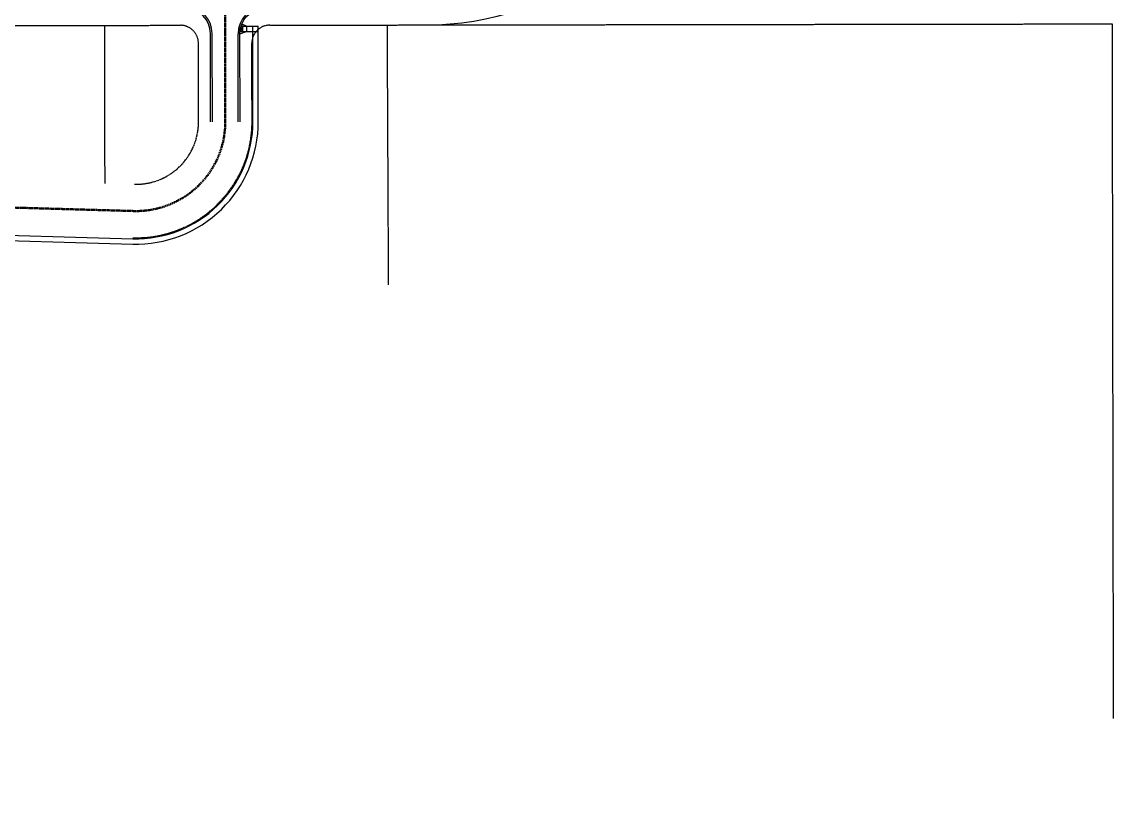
# Model space of a CAD drawing. Header units: metres. Extents: x 2434713 to 2437276, y 412026 to 418243.
# Drawn here: x 2435816 to 2437040, y 412026 to 412917 of the extents above; entities that cross this region are included whole.
import ezdxf

# ---------------------------------------------------------------- set-up
doc = ezdxf.new("R2010")
doc.units = ezdxf.units.M
for name, pattern in [('RES_SURVEY$0$CENTER', [2, 1.25, -0.25, 0.25, -0.25]), ('RES_SURVEY$0$DASHED', [0.75, 0.5, -0.25]), ('RES_SURVEY$0$LEDG_ROW', [1.65, 1.5, -0.15])]:
    doc.linetypes.add(name, pattern=pattern)
for name, color, linetype in [('E-CURB', 1, 'Continuous'), ('E-SW', 6, 'Continuous'), ('RES_SURVEY$0$E-LOTLINE', 1, 'RES_SURVEY$0$DASHED'), ('RES_SURVEY$0$E-ROW', 7, 'RES_SURVEY$0$LEDG_ROW'), ('RES_SURVEY$0$P-LOTLINE', 3, 'Continuous')]:
    doc.layers.add(name, color=color, linetype=linetype)
doc.layers.add('RES_SURVEY$0$P-CL', color=7, linetype='RES_SURVEY$0$CENTER', lineweight=50, true_color=0xc2cc0000)

msp = doc.modelspace()

# ---------------------------------------------------------------- linework, layer by layer
at = {"layer": 'E-CURB'}
for points in [[(2436029.3, 412903.7, 0.413298), (2435999.4, 412933.7)], [(2436027.3, 412903.7, 0.413298), (2435999.4, 412931.7)], [(2436060.3, 412903.5, -0.408012), (2436087.7, 412931.6, -0.109304), (2436089, 412931.3), (2436095.7, 412928.4), (2436096.5, 412930.2), (2436089.8, 412933.1, 0.109304), (2436087.6, 412933.6, 0.408012), (2436058.3, 412903.5)]]:
    msp.add_lwpolyline(points, format="xyb", dxfattribs=at)
for points in [[(2436027.5, 412804.8), (2436027.3, 412903.7)], [(2436029.5, 412804.8), (2436029.3, 412903.7)], [(2436058.5, 412804.8), (2436058.3, 412903.5)], [(2436060.5, 412804.8), (2436060.3, 412903.5)]]:
    msp.add_lwpolyline(points, dxfattribs=at)
at = {"layer": 'E-SW', "flags": 128}
for points in [[(2435383.8, 412051.6, 0.335794), (2435469.9, 412220.4), (2435447.6, 412345.5, -0.165146), (2435473.1, 412512.7), (2435490.4, 412546.2, -0.118382), (2435549.5, 412614.3), (2435555.8, 412618.9, -0.163693), (2435734.5, 412673.5), (2435940.1, 412667.7, 0.422885), (2436081, 412804.9), (2436080.8, 412911.8)], [(2435381.2, 412057, 0.335679), (2435464, 412219.3), (2435441.7, 412344.4, -0.165146), (2435467.7, 412515.4), (2435485.1, 412549, -0.118382), (2435546, 412619.2), (2435552.3, 412623.7, -0.163693), (2435734.7, 412679.5), (2435940.3, 412673.7, 0.422885), (2436075, 412804.9), (2436074.8, 412905.8)]]:
    msp.add_lwpolyline(points, format="xyb", dxfattribs=at)
for points in [[(2436061, 412911.8), (2436080.8, 412911.8)], [(2436067.8, 412911.8), (2436062.4, 412914.2)], [(2436074.8, 412905.8), (2436074.8, 412911.8)], [(2436059.9, 412905.8), (2436074.8, 412905.8)], [(2436060.3, 412903.3), (2436067.8, 412905.8)], [(2436074.8, 412905.8), (2436080.8, 412905.8)]]:
    msp.add_lwpolyline(points, dxfattribs=at)
at = {"layer": 'E-SW', "color": 253, "linetype": 'ByBlock', "flags": 128}
for points in [[(2436061.5, 412909.8), (2436063.5, 412909.8), (2436063.5, 412911.8), (2436061.5, 412911.8)], [(2436061.6, 412907.8), (2436063.6, 412907.8), (2436063.5, 412909.8), (2436061.5, 412909.8)], [(2436061.6, 412905.8), (2436063.6, 412905.8), (2436063.6, 412907.8), (2436061.6, 412907.8)]]:
    msp.add_lwpolyline(points, close=True, dxfattribs=at)
at = {"layer": 'E-SW'}
msp.add_lwpolyline([(2436067.8, 412911.8), (2436067.8, 412905.8)], dxfattribs=at)
at = {"layer": 'RES_SURVEY$0$E-LOTLINE'}
for p, q in [((2435909.1, 412735.6), (2435908.8, 412912.7)), ((2436225.4, 412913.2), (2436226.8, 412622))]:
    msp.add_line(p, q, dxfattribs=at)
at = {"layer": 'RES_SURVEY$0$E-ROW'}
for p, q in [((2435228.8, 412911.7), (2435993.8, 412912.9)), ((2436093.8, 412913), (2436225.4, 412913.2)), ((2436225.4, 412913.2), (2437038.6, 412914.5)), ((2437038.6, 412914.5), (2437039.9, 412135.9)), ((2436014, 412804.8), (2436013.8, 412892.9)), ((2436074, 412804.9), (2436073.8, 412893))]:
    msp.add_line(p, q, dxfattribs=at)
for centre, radius, start, end in [((2435993.8, 412892.9), 20, 0.0897, 90.0883), ((2436093.8, 412893), 20, 90.0883, 180.0897), ((2435944, 412804.7), 130, 268.3986, 0.0897), ((2435944, 412804.7), 70, 268.3986, 0.0897)]:
    msp.add_arc(centre, radius, start, end, dxfattribs=at)
at = {"layer": 'RES_SURVEY$0$P-CL', "flags": 128}
msp.add_lwpolyline([(2436043.8, 412946), (2436044, 412804.8, -0.422885), (2435941.2, 412704.7), (2435735.6, 412710.5, 0.163693), (2435534.3, 412649), (2435527.9, 412644.4, 0.118382), (2435457.6, 412563.2), (2435440.2, 412529.7, 0.165146), (2435411.2, 412339), (2435433.5, 412213.9, -0.338701), (2435366.5, 412084.3), (2435298.8, 412052.4, -0.09668), (2435206, 412028.9), (2435163.7, 412026.5, -0.379977), (2435059.6, 412109.1), (2435049.1, 412169, -0.029581), (2435038.3, 412263), (2435019.3, 412607.5, -0.244921), (2435068.8, 412716.9), (2435102.5, 412743.3, 0.230617), (2435179, 412900.9), (2435179, 412944.6)], format="xyb", dxfattribs=at)
at = {"layer": 'RES_SURVEY$0$P-LOTLINE'}
msp.add_arc((2436268.8, 413246.3), 333, 270.0883, 306.8535, dxfattribs=at)

doc.saveas('drawing.dxf')
